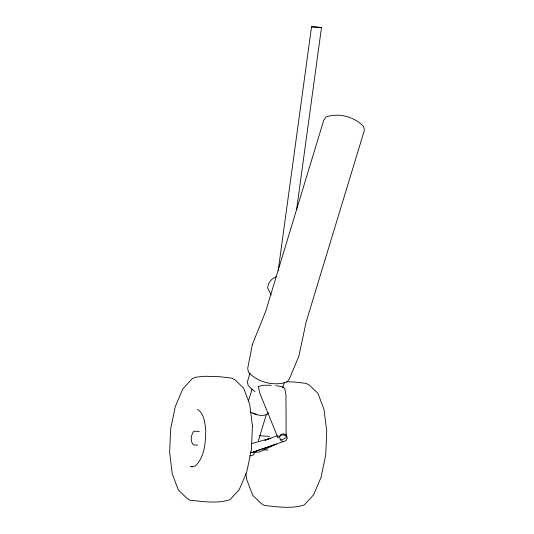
<?xml version="1.0" encoding="UTF-8"?>
<svg xmlns="http://www.w3.org/2000/svg" width="534" height="534" viewBox="0 0 534 534"><rect width="100%" height="100%" fill="white"/><g stroke="black" fill="none" stroke-linecap="round" stroke-linejoin="round"><path stroke-width="0.8" d="M278.181 270.745L311.542 26.813L321.061 27.414L321.501 27.481L296.597 209.602M250.092 372.932L247.282 382.184L248.223 385.421L251.16 388.665L255.018 391.596M248.263 401.641L252.081 389.059M254.952 451.964L253.35 454.981L249.752 455.842M258.309 440.91L266.466 414.064M282.713 387.751L284.462 382.364M268.469 412.622L267.247 414.311C261.8 416.607 255.332 414.958 250.419 412.054M278.121 437.059L280.544 435.41L283.481 434.85L285.984 435.791L286.097 437.012M276.232 276.672L271.606 279.502L268.569 283.661L267.607 287.959L271.192 294.948M286.151 437.626L283.794 439.055L280.604 439.595M264.931 440.223L277.687 435.631M283.207 441.638L286.084 440.57L287.352 437.987L286.104 435.003L283.214 433.748L280.664 434.623L279.582 437.439L280.644 440.183L283.207 441.638L252.081 452.512L250.459 452.164M265.211 440.196L270.611 438.234L251.127 443.747M311.542 26.813L321.501 27.481M271.159 385.288L263.255 385.261L258.309 386.509L259.824 393.318L278.047 437.9M286.598 381.73L293.747 381.95L306.122 383.399L309.513 385.228L317.99 393.478L324.004 409.451L326.728 431.132L325.74 454.834L321.061 477.309L313.598 494.798L304.307 504.95C291.324 509.089 277.393 506.826 264.136 505.411L261.079 503.382L252.675 495.265L246.588 479.158L245.9 473.571M199.336 431.432L193.822 431.238C190.912 434.83 190.084 441.238 193.281 444.815L197.68 445.129M259.671 435.697L269.59 436.398M263.803 449.808L267.934 450.095M192.794 466.816L190.598 466.663L195.117 466.109C204.676 457.324 205.436 443.187 205.777 431.018C204.936 423.349 204.502 414.17 197.607 409.278M275.791 385.722L281.899 386.576L284.722 388.378L285.977 395.167L286.144 435.958M252.876 413.009L256.62 414.291M252.408 425.878L251.421 449.575L246.741 472.049L239.279 489.544L229.98 499.697C217.004 503.829 203.067 501.566 189.817 500.158L186.76 498.129L178.356 490.012L172.262 473.905L169.618 452.351L170.686 428.789L175.299 406.528L182.762 389.039L191.913 378.973L195.277 377.238L205.129 376.256L219.427 376.69L231.803 378.139L235.187 379.974L243.671 388.218L249.685 404.198L252.408 425.878M252.402 344.37L247.689 368.413L248.517 372.278C257.829 382.411 274.049 386.503 287.052 381.977L289.395 378.846L298.886 356.151L306.196 321.808L364.382 130.283L363.641 126.551C354.516 116.699 338.683 112.454 325.96 117.039L323.798 120.057L265.605 311.582L252.402 344.37M276.031 444.181L259.551 451.991L252.081 452.512L276.031 444.181"/></g></svg>
